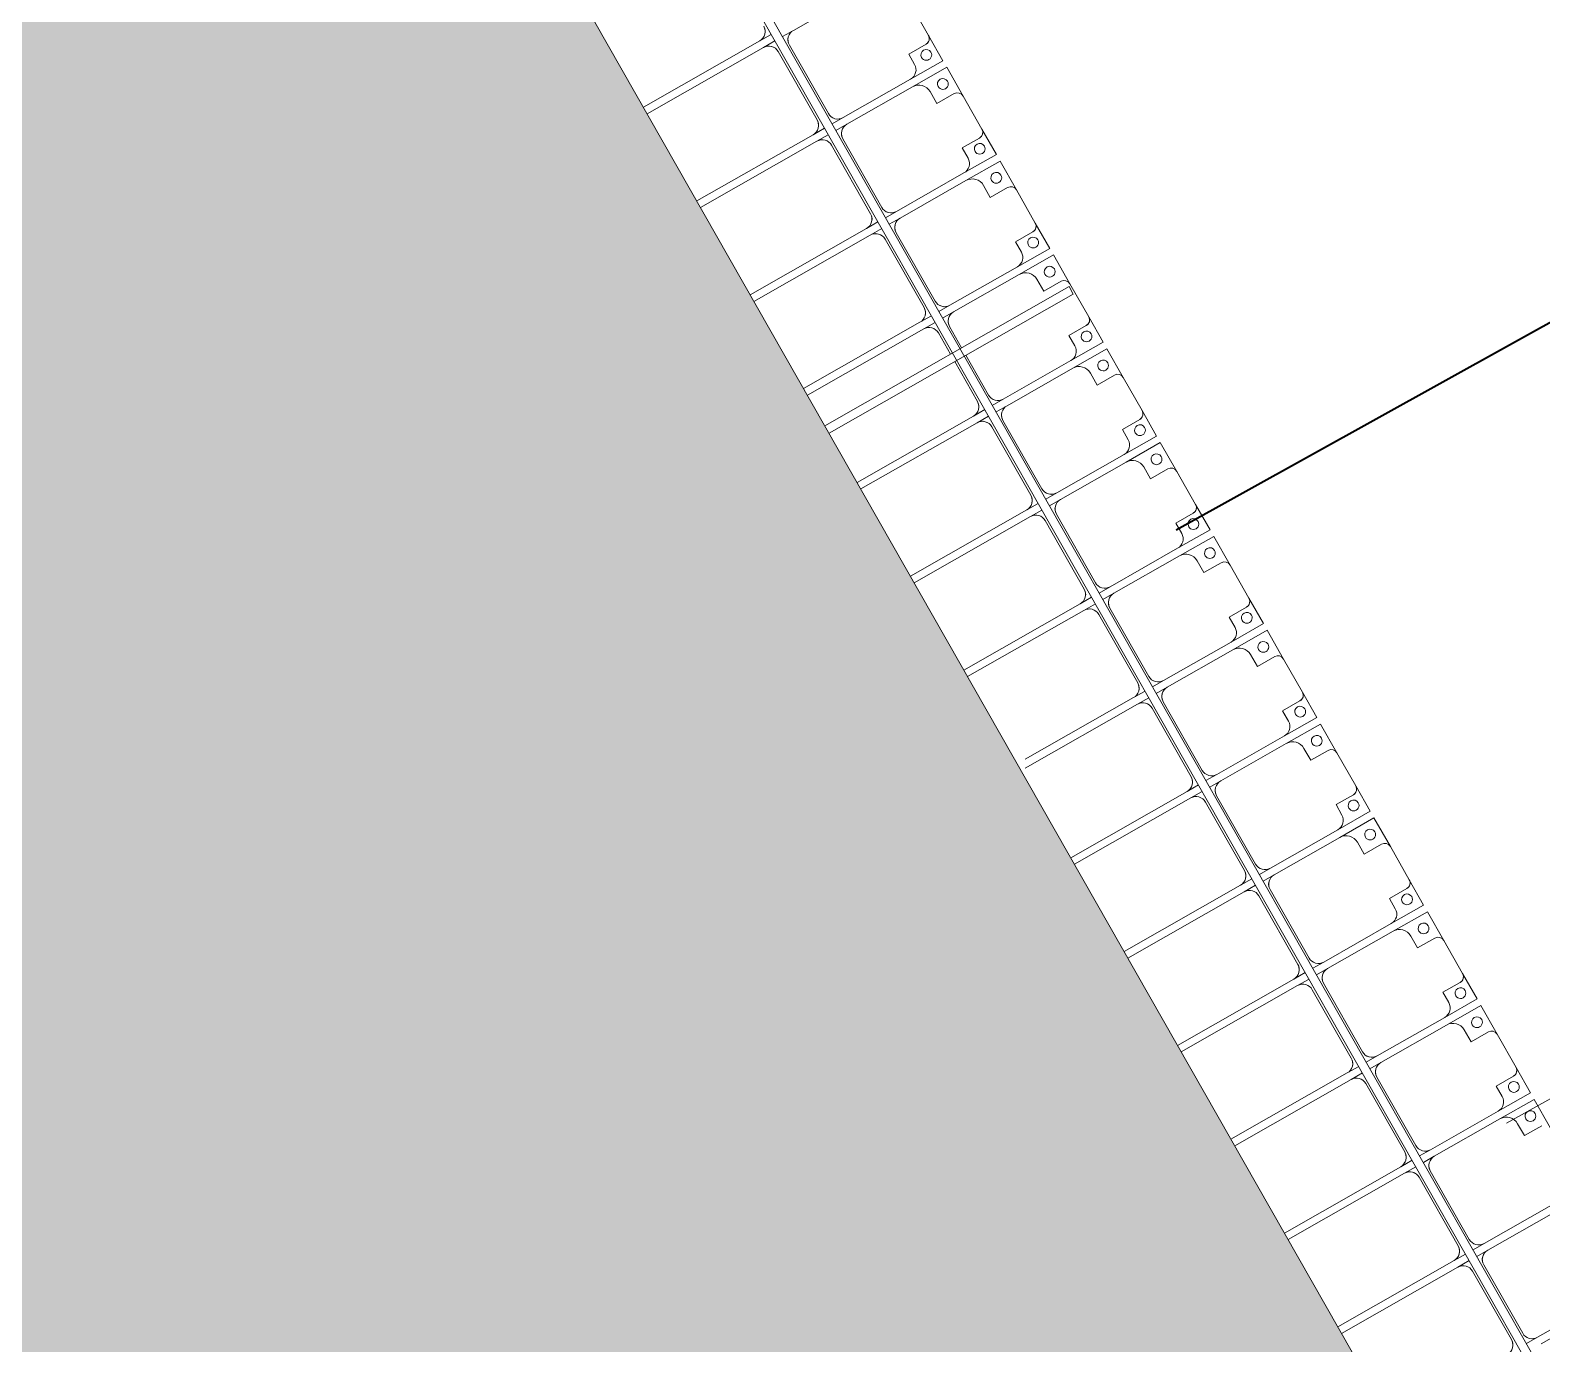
# Model space of a CAD drawing. Header units: millimetres. Extents: x -861324 to 439029, y -308065 to 694685.
# Drawn here: x -90040 to -83038, y -42290 to -36207 of the extents above; entities that cross this region are included whole.
import ezdxf

# ---------------------------------------------------------------- set-up
doc = ezdxf.new("R2010")
doc.units = ezdxf.units.MM
for name, color, linetype, lineweight in [('A-DETL-GENF', 92, 'Continuous', 9), ('A-DETL-THIN', 151, 'Continuous', 9), ('A-GENM', 13, 'Continuous', 9), ('C-TOPO-MAJR', 7, 'Continuous', 35), ('C-TOPO-MINR', 7, 'Continuous', 9), ('S-BEAM', 12, 'Continuous', 9)]:
    doc.layers.add(name, color=color, linetype=linetype, lineweight=lineweight)

# ---------------------------------------------------------------- blocks, each defined once
blk = doc.blocks.new('Dải phao đi lại kèm đỡ invester - DẢI PHAO ĐI LẠI-15551-BỐ TRÍ BÈ PIN HỒ BẢN MÒNG')
at = {"layer": 'A-GENM', "color": 7}
for p, q in [((129088.2, 1312.2), (128911.8, 1312.2)), ((129118.2, 1189.7), (129118.2, 1282.2)), ((129381.8, 1282.2), (129381.8, 1189.7)), ((129588.2, 1312.2), (129411.8, 1312.2)), ((129618.2, 1189.7), (129618.2, 1282.2)), ((129881.8, 1282.2), (129881.8, 1189.7)), ((130088.2, 1312.2), (129911.8, 1312.2)), ((130118.2, 1189.7), (130118.2, 1282.2)), ((130381.8, 1282.2), (130381.8, 1189.7)), ((130588.2, 1312.2), (130411.8, 1312.2)), ((130618.2, 1189.7), (130618.2, 1282.2)), ((130881.8, 1282.2), (130881.8, 1189.7)), ((131088.2, 1312.2), (130911.8, 1312.2)), ((131118.2, 1189.7), (131118.2, 1282.2)), ((131381.8, 1282.2), (131381.8, 1189.7)), ((131588.2, 1312.2), (131411.8, 1312.2)), ((131618.2, 1189.7), (131618.2, 1282.2)), ((131881.8, 1282.2), (131881.8, 1189.7)), ((132088.2, 1312.2), (131911.8, 1312.2)), ((132118.2, 1189.7), (132118.2, 1282.2)), ((132381.8, 1282.2), (132381.8, 1189.7)), ((132588.2, 1312.2), (132411.8, 1312.2)), ((132618.2, 1189.7), (132618.2, 1282.2)), ((132881.8, 1282.2), (132881.8, 1189.7)), ((133088.2, 1312.2), (132911.8, 1312.2)), ((133118.2, 1189.7), (133118.2, 1282.2)), ((133381.8, 1282.2), (133381.8, 1189.7)), ((133588.2, 1312.2), (133411.8, 1312.2)), ((133618.2, 1189.7), (133618.2, 1282.2)), ((133881.8, 1282.2), (133881.8, 1189.7)), ((134088.2, 1312.2), (133911.8, 1312.2)), ((134118.2, 1189.7), (134118.2, 1282.2)), ((134381.8, 1282.2), (134381.8, 1189.7)), ((134588.2, 1312.2), (134411.8, 1312.2)), ((134618.2, 1189.7), (134618.2, 1282.2)), ((134881.8, 1282.2), (134881.8, 1189.7)), ((128758.4, 1129.7), (128758.4, 779.7)), ((129173.4, 1189.7), (129118.2, 1189.7)), ((129223.4, 779.7), (129223.4, 1139.7)), ((129258.4, 1129.7), (129258.4, 779.7)), ((129381.8, 1189.7), (129318.4, 1189.7)), ((129673.4, 1189.7), (129618.2, 1189.7)), ((129723.4, 779.7), (129723.4, 1139.7)), ((129758.4, 1129.7), (129758.4, 779.7)), ((129881.8, 1189.7), (129818.4, 1189.7)), ((130173.4, 1189.7), (130118.2, 1189.7)), ((130223.4, 779.7), (130223.4, 1139.7)), ((130258.4, 1129.7), (130258.4, 779.7)), ((130381.8, 1189.7), (130318.4, 1189.7)), ((130673.4, 1189.7), (130618.2, 1189.7)), ((130723.4, 779.7), (130723.4, 1139.7)), ((130758.4, 1129.7), (130758.4, 779.7)), ((130881.8, 1189.7), (130818.4, 1189.7)), ((131173.4, 1189.7), (131118.2, 1189.7)), ((131223.4, 779.7), (131223.4, 1139.7)), ((131258.4, 1129.7), (131258.4, 779.7)), ((131381.8, 1189.7), (131318.4, 1189.7)), ((131673.4, 1189.7), (131618.2, 1189.7)), ((131723.4, 779.7), (131723.4, 1139.7)), ((131758.4, 1129.7), (131758.4, 779.7)), ((131881.8, 1189.7), (131818.4, 1189.7)), ((132173.4, 1189.7), (132118.2, 1189.7)), ((132223.4, 779.7), (132223.4, 1139.7)), ((132258.4, 1129.7), (132258.4, 779.7)), ((132381.8, 1189.7), (132318.4, 1189.7)), ((132673.4, 1189.7), (132618.2, 1189.7)), ((132723.4, 779.7), (132723.4, 1139.7)), ((132758.4, 1129.7), (132758.4, 779.7)), ((132881.8, 1189.7), (132818.4, 1189.7)), ((133173.4, 1189.7), (133118.2, 1189.7)), ((133223.4, 779.7), (133223.4, 1139.7)), ((133258.4, 1129.7), (133258.4, 779.7)), ((133381.8, 1189.7), (133318.4, 1189.7)), ((133673.4, 1189.7), (133618.2, 1189.7)), ((133723.4, 779.7), (133723.4, 1139.7)), ((133758.4, 1129.7), (133758.4, 779.7)), ((133881.8, 1189.7), (133818.4, 1189.7)), ((134173.4, 1189.7), (134118.2, 1189.7)), ((134223.4, 779.7), (134223.4, 1139.7)), ((134258.4, 1129.7), (134258.4, 779.7)), ((134381.8, 1189.7), (134318.4, 1189.7)), ((134673.4, 1189.7), (134618.2, 1189.7)), ((134723.4, 779.7), (134723.4, 1139.7)), ((134758.4, 1129.7), (134758.4, 779.7)), ((134881.8, 1189.7), (134818.4, 1189.7)), ((135223.4, 779.7), (135223.4, 1139.7)), ((135258.4, 1129.7), (135258.4, 779.7)), ((135723.4, 779.7), (135723.4, 1139.7)), ((135758.4, 1129.7), (135758.4, 779.7)), ((128758.4, 721.1), (128758.4, 779.7)), ((129223.4, 779.7), (129223.4, 721.1)), ((129258.4, 721.1), (129258.4, 779.7)), ((129723.4, 779.7), (129723.4, 721.1)), ((129758.4, 721.1), (129758.4, 779.7)), ((130223.4, 779.7), (130223.4, 721.1)), ((130258.4, 721.1), (130258.4, 779.7)), ((130723.4, 779.7), (130723.4, 721.1)), ((130758.4, 721.1), (130758.4, 779.7)), ((131223.4, 779.7), (131223.4, 721.1)), ((131258.4, 721.1), (131258.4, 779.7)), ((131723.4, 779.7), (131723.4, 721.1)), ((131758.4, 721.1), (131758.4, 779.7)), ((132223.4, 779.7), (132223.4, 721.1)), ((132258.4, 721.1), (132258.4, 779.7)), ((132723.4, 779.7), (132723.4, 721.1)), ((132758.4, 721.1), (132758.4, 779.7)), ((133223.4, 779.7), (133223.4, 721.1)), ((133258.4, 721.1), (133258.4, 779.7)), ((133723.4, 779.7), (133723.4, 721.1)), ((133758.4, 721.1), (133758.4, 779.7)), ((134223.4, 779.7), (134223.4, 721.1)), ((134258.4, 721.1), (134258.4, 779.7)), ((134723.4, 779.7), (134723.4, 721.1)), ((134758.4, 721.1), (134758.4, 779.7)), ((135223.4, 779.7), (135223.4, 721.1)), ((135258.4, 721.1), (135258.4, 779.7)), ((135723.4, 779.7), (135723.4, 721.1)), ((128808.4, 729.7), (129173.4, 729.7)), ((129308.4, 729.7), (129673.4, 729.7)), ((129808.4, 729.7), (130173.4, 729.7)), ((130308.4, 729.7), (130421.3, 729.7)), ((130461.3, 729.7), (130673.4, 729.7)), ((130808.4, 729.7), (131173.4, 729.7)), ((131308.4, 729.7), (131673.4, 729.7)), ((131808.4, 729.7), (132173.4, 729.7)), ((132308.4, 729.7), (132673.4, 729.7)), ((132808.4, 729.7), (133173.4, 729.7)), ((133308.4, 729.7), (133673.4, 729.7)), ((133808.4, 729.7), (134173.4, 729.7)), ((134308.4, 729.7), (134673.4, 729.7)), ((134808.4, 729.7), (135173.4, 729.7)), ((135308.4, 729.7), (135673.4, 729.7)), ((128723.4, 681.1), (128723.4, 620.3)), ((128758.4, 620.3), (128758.4, 681.1)), ((129173.4, 670.3), (128808.4, 670.3)), ((129223.4, 681.1), (129223.4, 620.3)), ((129258.4, 620.3), (129258.4, 681.1)), ((129673.4, 670.3), (129308.4, 670.3)), ((129723.4, 681.1), (129723.4, 620.3)), ((129758.4, 620.3), (129758.4, 681.1)), ((130173.4, 670.3), (129808.4, 670.3)), ((130223.4, 681.1), (130223.4, 620.3)), ((130258.4, 620.3), (130258.4, 681.1)), ((130421.3, 670.3), (130308.4, 670.3)), ((130673.4, 670.3), (130461.3, 670.3)), ((130723.4, 681.1), (130723.4, 620.3)), ((130758.4, 620.3), (130758.4, 681.1)), ((131173.4, 670.3), (130808.4, 670.3)), ((131223.4, 681.1), (131223.4, 620.3)), ((131258.4, 620.3), (131258.4, 681.1)), ((131673.4, 670.3), (131308.4, 670.3)), ((131723.4, 681.1), (131723.4, 620.3)), ((131758.4, 620.3), (131758.4, 681.1)), ((132173.4, 670.3), (131808.4, 670.3)), ((132223.4, 681.1), (132223.4, 620.3)), ((132258.4, 620.3), (132258.4, 681.1)), ((132673.4, 670.3), (132308.4, 670.3)), ((132723.4, 681.1), (132723.4, 620.3)), ((132758.4, 620.3), (132758.4, 681.1)), ((133173.4, 670.3), (132808.4, 670.3)), ((133223.4, 681.1), (133223.4, 620.3)), ((133258.4, 620.3), (133258.4, 681.1)), ((133673.4, 670.3), (133308.4, 670.3)), ((133723.4, 681.1), (133723.4, 620.3)), ((133758.4, 620.3), (133758.4, 681.1)), ((134173.4, 670.3), (133808.4, 670.3)), ((134223.4, 681.1), (134223.4, 620.3)), ((134258.4, 620.3), (134258.4, 681.1)), ((134673.4, 670.3), (134308.4, 670.3)), ((134723.4, 681.1), (134723.4, 620.3)), ((134758.4, 620.3), (134758.4, 681.1)), ((135173.4, 670.3), (134808.4, 670.3)), ((135223.4, 681.1), (135223.4, 620.3)), ((135258.4, 620.3), (135258.4, 681.1)), ((135673.4, 670.3), (135308.4, 670.3)), ((128723.4, 0), (128723.4, 620.3)), ((128758.4, 620.3), (128758.4, 0)), ((129223.4, 0), (129223.4, 620.3)), ((129258.4, 620.3), (129258.4, 0)), ((129723.4, 0), (129723.4, 620.3)), ((129758.4, 620.3), (129758.4, 0)), ((130223.4, 0), (130223.4, 620.3)), ((130258.4, 620.3), (130258.4, 0)), ((130723.4, 0), (130723.4, 620.3)), ((130758.4, 620.3), (130758.4, 0)), ((131223.4, 0), (131223.4, 620.3)), ((131258.4, 620.3), (131258.4, 0)), ((131723.4, 0), (131723.4, 620.3)), ((131758.4, 620.3), (131758.4, 0)), ((132223.4, 42.9), (132223.4, 620.3)), ((132258.4, 620.3), (132258.4, 23)), ((132723.4, 0), (132723.4, 620.3)), ((132758.4, 620.3), (132758.4, 0)), ((133223.4, 0), (133223.4, 620.3)), ((133258.4, 620.3), (133258.4, 0)), ((133723.4, 0), (133723.4, 620.3)), ((133758.4, 620.3), (133758.4, 0)), ((134223.4, 0), (134223.4, 620.3)), ((134258.4, 620.3), (134258.4, 0)), ((134723.4, 0), (134723.4, 620.3)), ((134758.4, 620.3), (134758.4, 0)), ((135223.4, 0), (135223.4, 620.3)), ((135258.4, 620.3), (135258.4, 0))]:
    blk.add_line(p, q, dxfattribs=at)
at = {"layer": 'A-GENM', "color": 9}
for p, q in [((129088.2, 1312.2), (129223.4, 1312.2)), ((129223.4, 1312.2), (129088.2, 1312.2)), ((129118.2, 1282.2), (129118.2, 1189.7)), ((129118.2, 1282.2), (129118.2, 1189.7)), ((129118.2, 1189.7), (129118.2, 1282.2)), ((129223.4, 1312.2), (129223.4, 1139.7)), ((129223.4, 1139.7), (129223.4, 1312.2)), ((129258.4, 1312.2), (129411.8, 1312.2)), ((129258.4, 1129.7), (129258.4, 1312.2)), ((129258.4, 1312.2), (129258.4, 1129.7)), ((129411.8, 1312.2), (129258.4, 1312.2)), ((129381.8, 1189.7), (129381.8, 1282.2)), ((129381.8, 1189.7), (129381.8, 1282.2)), ((129381.8, 1282.2), (129381.8, 1189.7)), ((129588.2, 1312.2), (129723.4, 1312.2)), ((129723.4, 1312.2), (129588.2, 1312.2)), ((129618.2, 1282.2), (129618.2, 1189.7)), ((129618.2, 1282.2), (129618.2, 1189.7)), ((129618.2, 1189.7), (129618.2, 1282.2)), ((129723.4, 1312.2), (129723.4, 1139.7)), ((129723.4, 1139.7), (129723.4, 1312.2)), ((129758.4, 1312.2), (129911.8, 1312.2)), ((129758.4, 1129.7), (129758.4, 1312.2)), ((129758.4, 1312.2), (129758.4, 1129.7)), ((129911.8, 1312.2), (129758.4, 1312.2)), ((129881.8, 1189.7), (129881.8, 1282.2)), ((129881.8, 1189.7), (129881.8, 1282.2)), ((129881.8, 1282.2), (129881.8, 1189.7)), ((130088.2, 1312.2), (130223.4, 1312.2)), ((130223.4, 1312.2), (130088.2, 1312.2)), ((130118.2, 1282.2), (130118.2, 1189.7)), ((130118.2, 1282.2), (130118.2, 1189.7)), ((130118.2, 1189.7), (130118.2, 1282.2)), ((130223.4, 1312.2), (130223.4, 1139.7)), ((130223.4, 1139.7), (130223.4, 1312.2)), ((130258.4, 1312.2), (130411.8, 1312.2)), ((130258.4, 1129.7), (130258.4, 1312.2)), ((130258.4, 1312.2), (130258.4, 1129.7)), ((130411.8, 1312.2), (130258.4, 1312.2)), ((130381.8, 1189.7), (130381.8, 1282.2)), ((130381.8, 1189.7), (130381.8, 1282.2)), ((130381.8, 1282.2), (130381.8, 1189.7)), ((130588.2, 1312.2), (130723.4, 1312.2)), ((130723.4, 1312.2), (130588.2, 1312.2)), ((130618.2, 1282.2), (130618.2, 1189.7)), ((130618.2, 1282.2), (130618.2, 1189.7)), ((130618.2, 1189.7), (130618.2, 1282.2)), ((130723.4, 1312.2), (130723.4, 1139.7)), ((130723.4, 1139.7), (130723.4, 1312.2)), ((130758.4, 1312.2), (130911.8, 1312.2)), ((130758.4, 1129.7), (130758.4, 1312.2)), ((130758.4, 1312.2), (130758.4, 1129.7)), ((130911.8, 1312.2), (130758.4, 1312.2)), ((130881.8, 1189.7), (130881.8, 1282.2)), ((130881.8, 1189.7), (130881.8, 1282.2)), ((130881.8, 1282.2), (130881.8, 1189.7)), ((131088.2, 1312.2), (131223.4, 1312.2)), ((131223.4, 1312.2), (131088.2, 1312.2)), ((131118.2, 1282.2), (131118.2, 1189.7)), ((131118.2, 1282.2), (131118.2, 1189.7)), ((131118.2, 1189.7), (131118.2, 1282.2)), ((131223.4, 1312.2), (131223.4, 1139.7)), ((131223.4, 1139.7), (131223.4, 1312.2)), ((131258.4, 1312.2), (131411.8, 1312.2)), ((131258.4, 1129.7), (131258.4, 1312.2)), ((131258.4, 1312.2), (131258.4, 1129.7)), ((131411.8, 1312.2), (131258.4, 1312.2)), ((131381.8, 1189.7), (131381.8, 1282.2)), ((131381.8, 1189.7), (131381.8, 1282.2)), ((131381.8, 1282.2), (131381.8, 1189.7)), ((131588.2, 1312.2), (131723.4, 1312.2)), ((131723.4, 1312.2), (131588.2, 1312.2)), ((131618.2, 1282.2), (131618.2, 1189.7)), ((131618.2, 1282.2), (131618.2, 1189.7)), ((131618.2, 1189.7), (131618.2, 1282.2)), ((131723.4, 1312.2), (131723.4, 1139.7)), ((131723.4, 1139.7), (131723.4, 1312.2)), ((131758.4, 1312.2), (131911.8, 1312.2)), ((131758.4, 1129.7), (131758.4, 1312.2)), ((131758.4, 1312.2), (131758.4, 1129.7)), ((131911.8, 1312.2), (131758.4, 1312.2)), ((131881.8, 1189.7), (131881.8, 1282.2)), ((131881.8, 1189.7), (131881.8, 1282.2)), ((131881.8, 1282.2), (131881.8, 1189.7)), ((132088.2, 1312.2), (132223.4, 1312.2)), ((132223.4, 1312.2), (132088.2, 1312.2)), ((132118.2, 1282.2), (132118.2, 1189.7)), ((132118.2, 1282.2), (132118.2, 1189.7)), ((132118.2, 1189.7), (132118.2, 1282.2)), ((132223.4, 1312.2), (132223.4, 1139.7)), ((132223.4, 1139.7), (132223.4, 1312.2)), ((132258.4, 1312.2), (132411.8, 1312.2)), ((132258.4, 1129.7), (132258.4, 1312.2)), ((132258.4, 1312.2), (132258.4, 1129.7)), ((132411.8, 1312.2), (132258.4, 1312.2)), ((132381.8, 1189.7), (132381.8, 1282.2)), ((132381.8, 1189.7), (132381.8, 1282.2)), ((132381.8, 1282.2), (132381.8, 1189.7)), ((132588.2, 1312.2), (132723.4, 1312.2)), ((132723.4, 1312.2), (132588.2, 1312.2)), ((132618.2, 1282.2), (132618.2, 1189.7)), ((132618.2, 1282.2), (132618.2, 1189.7)), ((132618.2, 1189.7), (132618.2, 1282.2)), ((132723.4, 1312.2), (132723.4, 1139.7)), ((132723.4, 1139.7), (132723.4, 1312.2)), ((132758.4, 1312.2), (132911.8, 1312.2)), ((132758.4, 1129.7), (132758.4, 1312.2)), ((132758.4, 1312.2), (132758.4, 1129.7)), ((132911.8, 1312.2), (132758.4, 1312.2)), ((132881.8, 1189.7), (132881.8, 1282.2)), ((132881.8, 1189.7), (132881.8, 1282.2)), ((132881.8, 1282.2), (132881.8, 1189.7)), ((133088.2, 1312.2), (133223.4, 1312.2)), ((133223.4, 1312.2), (133088.2, 1312.2)), ((133118.2, 1282.2), (133118.2, 1189.7)), ((133118.2, 1282.2), (133118.2, 1189.7)), ((133118.2, 1189.7), (133118.2, 1282.2)), ((133223.4, 1312.2), (133223.4, 1139.7)), ((133223.4, 1139.7), (133223.4, 1312.2)), ((133258.4, 1312.2), (133411.8, 1312.2)), ((133258.4, 1129.7), (133258.4, 1312.2)), ((133258.4, 1312.2), (133258.4, 1129.7)), ((133411.8, 1312.2), (133258.4, 1312.2)), ((133381.8, 1189.7), (133381.8, 1282.2)), ((133381.8, 1189.7), (133381.8, 1282.2)), ((133381.8, 1282.2), (133381.8, 1189.7)), ((133588.2, 1312.2), (133723.4, 1312.2)), ((133723.4, 1312.2), (133588.2, 1312.2)), ((133618.2, 1282.2), (133618.2, 1189.7)), ((133618.2, 1282.2), (133618.2, 1189.7)), ((133618.2, 1189.7), (133618.2, 1282.2)), ((133723.4, 1312.2), (133723.4, 1139.7)), ((133723.4, 1139.7), (133723.4, 1312.2)), ((133758.4, 1312.2), (133911.8, 1312.2)), ((133758.4, 1129.7), (133758.4, 1312.2)), ((133758.4, 1312.2), (133758.4, 1129.7)), ((133911.8, 1312.2), (133758.4, 1312.2)), ((133881.8, 1189.7), (133881.8, 1282.2)), ((133881.8, 1189.7), (133881.8, 1282.2)), ((133881.8, 1282.2), (133881.8, 1189.7)), ((134088.2, 1312.2), (134223.4, 1312.2)), ((134223.4, 1312.2), (134088.2, 1312.2)), ((134118.2, 1282.2), (134118.2, 1189.7)), ((134118.2, 1282.2), (134118.2, 1189.7)), ((134118.2, 1189.7), (134118.2, 1282.2)), ((134223.4, 1312.2), (134223.4, 1139.7)), ((134223.4, 1139.7), (134223.4, 1312.2)), ((134258.4, 1312.2), (134411.8, 1312.2)), ((134258.4, 1129.7), (134258.4, 1312.2)), ((134258.4, 1312.2), (134258.4, 1129.7)), ((134411.8, 1312.2), (134258.4, 1312.2)), ((134381.8, 1189.7), (134381.8, 1282.2)), ((134381.8, 1189.7), (134381.8, 1282.2)), ((134381.8, 1282.2), (134381.8, 1189.7)), ((134588.2, 1312.2), (134723.4, 1312.2)), ((134723.4, 1312.2), (134588.2, 1312.2)), ((134618.2, 1282.2), (134618.2, 1189.7)), ((134618.2, 1282.2), (134618.2, 1189.7)), ((134618.2, 1189.7), (134618.2, 1282.2)), ((134723.4, 1312.2), (134723.4, 1139.7)), ((134723.4, 1139.7), (134723.4, 1312.2)), ((134758.4, 1312.2), (134911.8, 1312.2)), ((134758.4, 1129.7), (134758.4, 1312.2)), ((134758.4, 1312.2), (134758.4, 1129.7)), ((134911.8, 1312.2), (134758.4, 1312.2)), ((134881.8, 1189.7), (134881.8, 1282.2)), ((134881.8, 1189.7), (134881.8, 1282.2)), ((134881.8, 1282.2), (134881.8, 1189.7)), ((129118.2, 1189.7), (129173.4, 1189.7)), ((129118.2, 1189.7), (129173.4, 1189.7)), ((129173.4, 1189.7), (129118.2, 1189.7)), ((129318.4, 1189.7), (129381.8, 1189.7)), ((129318.4, 1189.7), (129381.8, 1189.7)), ((129381.8, 1189.7), (129318.4, 1189.7)), ((129618.2, 1189.7), (129673.4, 1189.7)), ((129618.2, 1189.7), (129673.4, 1189.7)), ((129673.4, 1189.7), (129618.2, 1189.7)), ((129818.4, 1189.7), (129881.8, 1189.7)), ((129818.4, 1189.7), (129881.8, 1189.7)), ((129881.8, 1189.7), (129818.4, 1189.7)), ((130118.2, 1189.7), (130173.4, 1189.7)), ((130118.2, 1189.7), (130173.4, 1189.7)), ((130173.4, 1189.7), (130118.2, 1189.7)), ((130318.4, 1189.7), (130381.8, 1189.7)), ((130318.4, 1189.7), (130381.8, 1189.7)), ((130381.8, 1189.7), (130318.4, 1189.7)), ((130618.2, 1189.7), (130673.4, 1189.7)), ((130618.2, 1189.7), (130673.4, 1189.7)), ((130673.4, 1189.7), (130618.2, 1189.7)), ((130818.4, 1189.7), (130881.8, 1189.7)), ((130818.4, 1189.7), (130881.8, 1189.7)), ((130881.8, 1189.7), (130818.4, 1189.7)), ((131118.2, 1189.7), (131173.4, 1189.7)), ((131118.2, 1189.7), (131173.4, 1189.7)), ((131173.4, 1189.7), (131118.2, 1189.7)), ((131318.4, 1189.7), (131381.8, 1189.7)), ((131318.4, 1189.7), (131381.8, 1189.7)), ((131381.8, 1189.7), (131318.4, 1189.7)), ((131618.2, 1189.7), (131673.4, 1189.7)), ((131618.2, 1189.7), (131673.4, 1189.7)), ((131673.4, 1189.7), (131618.2, 1189.7)), ((131818.4, 1189.7), (131881.8, 1189.7)), ((131818.4, 1189.7), (131881.8, 1189.7)), ((131881.8, 1189.7), (131818.4, 1189.7)), ((132118.2, 1189.7), (132173.4, 1189.7)), ((132118.2, 1189.7), (132173.4, 1189.7)), ((132173.4, 1189.7), (132118.2, 1189.7)), ((132318.4, 1189.7), (132381.8, 1189.7)), ((132318.4, 1189.7), (132381.8, 1189.7)), ((132381.8, 1189.7), (132318.4, 1189.7)), ((132634.3, 1189.7), (132673.4, 1189.7)), ((132634.3, 1189.7), (132673.4, 1189.7)), ((132673.4, 1189.7), (132634.3, 1189.7)), ((132818.4, 1189.7), (132881.8, 1189.7)), ((132818.4, 1189.7), (132881.8, 1189.7)), ((132881.8, 1189.7), (132818.4, 1189.7)), ((133118.2, 1189.7), (133173.4, 1189.7)), ((133118.2, 1189.7), (133173.4, 1189.7)), ((133173.4, 1189.7), (133118.2, 1189.7)), ((133318.4, 1189.7), (133381.8, 1189.7)), ((133318.4, 1189.7), (133381.8, 1189.7)), ((133381.8, 1189.7), (133318.4, 1189.7)), ((133618.2, 1189.7), (133673.4, 1189.7)), ((133618.2, 1189.7), (133673.4, 1189.7)), ((133673.4, 1189.7), (133618.2, 1189.7)), ((133818.4, 1189.7), (133881.8, 1189.7)), ((133818.4, 1189.7), (133881.8, 1189.7)), ((133881.8, 1189.7), (133818.4, 1189.7)), ((134118.2, 1189.7), (134173.4, 1189.7)), ((134118.2, 1189.7), (134173.4, 1189.7)), ((134173.4, 1189.7), (134118.2, 1189.7)), ((134318.4, 1189.7), (134381.8, 1189.7)), ((134318.4, 1189.7), (134381.8, 1189.7)), ((134381.8, 1189.7), (134318.4, 1189.7)), ((134618.2, 1189.7), (134673.4, 1189.7)), ((134618.2, 1189.7), (134673.4, 1189.7)), ((134673.4, 1189.7), (134618.2, 1189.7)), ((134818.4, 1189.7), (134881.8, 1189.7)), ((134818.4, 1189.7), (134881.8, 1189.7)), ((134881.8, 1189.7), (134818.4, 1189.7)), ((128758.4, 721.1), (128758.4, 779.7)), ((129223.4, 779.7), (129223.4, 721.1)), ((129258.4, 721.1), (129258.4, 779.7)), ((129723.4, 779.7), (129723.4, 721.1)), ((129758.4, 721.1), (129758.4, 779.7)), ((130223.4, 779.7), (130223.4, 721.1)), ((130258.4, 721.1), (130258.4, 779.7)), ((130723.4, 779.7), (130723.4, 721.1)), ((130758.4, 721.1), (130758.4, 779.7)), ((131223.4, 779.7), (131223.4, 721.1)), ((131258.4, 721.1), (131258.4, 779.7)), ((131723.4, 779.7), (131723.4, 721.1)), ((131758.4, 721.1), (131758.4, 779.7)), ((132223.4, 779.7), (132223.4, 721.1)), ((132258.4, 721.1), (132258.4, 779.7)), ((132723.4, 779.7), (132723.4, 721.1)), ((132758.4, 721.1), (132758.4, 779.7)), ((133223.4, 779.7), (133223.4, 721.1)), ((133258.4, 721.1), (133258.4, 779.7)), ((133723.4, 779.7), (133723.4, 721.1)), ((133758.4, 721.1), (133758.4, 779.7)), ((134223.4, 779.7), (134223.4, 721.1)), ((134258.4, 721.1), (134258.4, 779.7)), ((134723.4, 779.7), (134723.4, 721.1)), ((134758.4, 721.1), (134758.4, 779.7)), ((135223.4, 779.7), (135223.4, 721.1)), ((135258.4, 721.1), (135258.4, 779.7)), ((135723.4, 779.7), (135723.4, 721.1)), ((128723.4, 681.1), (128723.4, 620.3)), ((128758.4, 620.3), (128758.4, 681.1)), ((129223.4, 681.1), (129223.4, 620.3)), ((129258.4, 620.3), (129258.4, 681.1)), ((129723.4, 681.1), (129723.4, 620.3)), ((129758.4, 620.3), (129758.4, 681.1)), ((130223.4, 681.1), (130223.4, 620.3)), ((130258.4, 620.3), (130258.4, 681.1)), ((130723.4, 681.1), (130723.4, 620.3)), ((130758.4, 620.3), (130758.4, 681.1)), ((131223.4, 681.1), (131223.4, 620.3)), ((131258.4, 620.3), (131258.4, 681.1)), ((131723.4, 681.1), (131723.4, 620.3)), ((131758.4, 620.3), (131758.4, 681.1)), ((132223.4, 681.1), (132223.4, 620.3)), ((132258.4, 620.3), (132258.4, 681.1)), ((132723.4, 681.1), (132723.4, 620.3)), ((132758.4, 620.3), (132758.4, 681.1)), ((133223.4, 681.1), (133223.4, 620.3)), ((133258.4, 620.3), (133258.4, 681.1)), ((133723.4, 681.1), (133723.4, 620.3)), ((133758.4, 620.3), (133758.4, 681.1)), ((134223.4, 681.1), (134223.4, 620.3)), ((134258.4, 620.3), (134258.4, 681.1)), ((134723.4, 681.1), (134723.4, 620.3)), ((134758.4, 620.3), (134758.4, 681.1)), ((135223.4, 681.1), (135223.4, 620.3)), ((135258.4, 620.3), (135258.4, 681.1))]:
    blk.add_line(p, q, dxfattribs=at)
at = {"layer": 'A-GENM', "color": 7}
for centre, radius, start, end in [((129088.2, 1282.2), 30, 360, 90), ((129411.8, 1282.2), 30, 90, 180), ((129588.2, 1282.2), 30, 360, 90), ((129911.8, 1282.2), 30, 90, 180), ((130088.2, 1282.2), 30, 360, 90), ((130411.8, 1282.2), 30, 90, 180), ((130588.2, 1282.2), 30, 360, 90), ((130911.8, 1282.2), 30, 90, 180), ((131088.2, 1282.2), 30, 360, 90), ((131411.8, 1282.2), 30, 90, 180), ((131588.2, 1282.2), 30, 360, 90), ((131911.8, 1282.2), 30, 90, 180), ((132088.2, 1282.2), 30, 360, 90), ((132411.8, 1282.2), 30, 90, 180), ((132588.2, 1282.2), 30, 360, 90), ((132911.8, 1282.2), 30, 90, 180), ((133088.2, 1282.2), 30, 360, 90), ((133411.8, 1282.2), 30, 90, 180), ((133588.2, 1282.2), 30, 360, 90), ((133911.8, 1282.2), 30, 90, 180), ((134088.2, 1282.2), 30, 360, 90), ((134411.8, 1282.2), 30, 90, 180), ((134588.2, 1282.2), 30, 360, 90), ((129173.4, 1139.7), 50, 0, 90), ((129318.4, 1129.7), 60, 90, 180), ((129673.4, 1139.7), 50, 0, 90), ((129818.4, 1129.7), 60, 90, 180), ((130173.4, 1139.7), 50, 0, 90), ((130318.4, 1129.7), 60, 90, 180), ((130673.4, 1139.7), 50, 0, 90), ((130818.4, 1129.7), 60, 90, 180), ((131173.4, 1139.7), 50, 0, 90), ((131318.4, 1129.7), 60, 90, 180), ((131673.4, 1139.7), 50, 0, 90), ((131818.4, 1129.7), 60, 90, 180), ((132173.4, 1139.7), 50, 0, 90), ((132318.4, 1129.7), 60, 90, 180), ((132673.4, 1139.7), 50, 0, 90), ((132818.4, 1129.7), 60, 90, 180), ((133173.4, 1139.7), 50, 0, 90), ((133318.4, 1129.7), 60, 90, 180), ((133673.4, 1139.7), 50, 0, 90), ((133818.4, 1129.7), 60, 90, 180), ((134173.4, 1139.7), 50, 0, 90), ((134318.4, 1129.7), 60, 90, 180), ((134673.4, 1139.7), 50, 0, 90), ((134818.4, 1129.7), 60, 90, 180), ((128808.4, 779.7), 50, 180, 270), ((129173.4, 779.7), 50, 270, 0), ((129173.4, 779.7), 50, 300, 0), ((129308.4, 779.7), 50, 180, 270), ((129673.4, 779.7), 50, 270, 0), ((129673.4, 779.7), 50, 300, 0), ((129808.4, 779.7), 50, 180, 270), ((130173.4, 779.7), 50, 270, 0), ((130173.4, 779.7), 50, 300, 0), ((130308.4, 779.7), 50, 180, 270), ((130673.4, 779.7), 50, 270, 0), ((130673.4, 779.7), 50, 300, 0), ((130808.4, 779.7), 50, 180, 270), ((131173.4, 779.7), 50, 270, 0), ((131173.4, 779.7), 50, 300, 0), ((131308.4, 779.7), 50, 180, 270), ((131673.4, 779.7), 50, 270, 0), ((131673.4, 779.7), 50, 300, 0), ((131808.4, 779.7), 50, 180, 270), ((132173.4, 779.7), 50, 270, 0), ((132173.4, 779.7), 50, 300, 0), ((132308.4, 779.7), 50, 180, 270), ((132673.4, 779.7), 50, 270, 0), ((132673.4, 779.7), 50, 300, 0), ((132808.4, 779.7), 50, 180, 270), ((133173.4, 779.7), 50, 270, 0), ((133173.4, 779.7), 50, 300, 0), ((133308.4, 779.7), 50, 180, 270), ((133673.4, 779.7), 50, 270, 0), ((133673.4, 779.7), 50, 300, 0), ((133808.4, 779.7), 50, 180, 270), ((134173.4, 779.7), 50, 270, 0), ((134173.4, 779.7), 50, 300, 0), ((134308.4, 779.7), 50, 180, 270), ((134673.4, 779.7), 50, 270, 0), ((134673.4, 779.7), 50, 300, 0), ((134808.4, 779.7), 50, 180, 270), ((135173.4, 779.7), 50, 270, 0), ((135173.4, 779.7), 50, 300, 0), ((135308.4, 779.7), 50, 180, 270), ((135673.4, 779.7), 50, 270, 0), ((135673.4, 779.7), 50, 300, 0), ((128808.4, 779.7), 50, 210, 270), ((129308.4, 779.7), 50, 210, 270), ((129808.4, 779.7), 50, 210, 270), ((130308.4, 779.7), 50, 210, 270), ((130808.4, 779.7), 50, 210, 270), ((131308.4, 779.7), 50, 210, 270), ((131808.4, 779.7), 50, 210, 270), ((132308.4, 779.7), 50, 210, 270), ((132808.4, 779.7), 50, 210, 270), ((133308.4, 779.7), 50, 210, 270), ((133808.4, 779.7), 50, 210, 270), ((134308.4, 779.7), 50, 210, 270), ((134808.4, 779.7), 50, 210, 270), ((135308.4, 779.7), 50, 210, 270), ((128673.4, 620.3), 50, 360, 90), ((128673.4, 620.3), 50, 30, 90), ((128808.4, 620.3), 50, 90, 180), ((128808.4, 620.3), 50, 120, 180), ((129173.4, 620.3), 50, 360, 90), ((129173.4, 620.3), 50, 30, 90), ((129308.4, 620.3), 50, 90, 180), ((129308.4, 620.3), 50, 120, 180), ((129673.4, 620.3), 50, 360, 90), ((129673.4, 620.3), 50, 30, 90), ((129808.4, 620.3), 50, 90, 180), ((129808.4, 620.3), 50, 120, 180), ((130173.4, 620.3), 50, 360, 90), ((130173.4, 620.3), 50, 30, 90), ((130308.4, 620.3), 50, 90, 180), ((130308.4, 620.3), 50, 120, 180), ((130673.4, 620.3), 50, 360, 90), ((130673.4, 620.3), 50, 30, 90), ((130808.4, 620.3), 50, 90, 180), ((130808.4, 620.3), 50, 120, 180), ((131173.4, 620.3), 50, 360, 90), ((131173.4, 620.3), 50, 30, 90), ((131308.4, 620.3), 50, 90, 180), ((131308.4, 620.3), 50, 120, 180), ((131673.4, 620.3), 50, 360, 90), ((131673.4, 620.3), 50, 30, 90), ((131808.4, 620.3), 50, 90, 180), ((131808.4, 620.3), 50, 120, 180), ((132173.4, 620.3), 50, 360, 90), ((132173.4, 620.3), 50, 30, 90), ((132308.4, 620.3), 50, 90, 180), ((132308.4, 620.3), 50, 120, 180), ((132673.4, 620.3), 50, 360, 90), ((132673.4, 620.3), 50, 30, 90), ((132808.4, 620.3), 50, 90, 180), ((132808.4, 620.3), 50, 120, 180), ((133173.4, 620.3), 50, 360, 90), ((133173.4, 620.3), 50, 30, 90), ((133308.4, 620.3), 50, 90, 180), ((133308.4, 620.3), 50, 120, 180), ((133673.4, 620.3), 50, 360, 90), ((133673.4, 620.3), 50, 30, 90), ((133808.4, 620.3), 50, 90, 180), ((133808.4, 620.3), 50, 120, 180), ((134173.4, 620.3), 50, 360, 90), ((134173.4, 620.3), 50, 30, 90), ((134308.4, 620.3), 50, 90, 180), ((134308.4, 620.3), 50, 120, 180), ((134673.4, 620.3), 50, 360, 90), ((134673.4, 620.3), 50, 30, 90), ((134808.4, 620.3), 50, 90, 180), ((134808.4, 620.3), 50, 120, 180), ((135173.4, 620.3), 50, 360, 90), ((135173.4, 620.3), 50, 30, 90), ((135308.4, 620.3), 50, 90, 180), ((135308.4, 620.3), 50, 120, 180), ((135673.4, 620.3), 50, 360, 90), ((135673.4, 620.3), 50, 30, 90)]:
    blk.add_arc(centre, radius, start, end, dxfattribs=at)
at = {"layer": 'A-GENM', "color": 9}
for centre, radius, start, end in [((129088.2, 1282.2), 30, 0, 90), ((129088.2, 1282.2), 30, 360, 90), ((129088.2, 1282.2), 30, 360, 90), ((129161.8, 1258.6), 25, 90, 270), ((129161.8, 1258.6), 25, 90, 270), ((129161.8, 1258.6), 25, 270, 90), ((129161.8, 1258.6), 25, 270, 90), ((129316.8, 1258.6), 25, 90, 270), ((129316.8, 1258.6), 25, 90, 270), ((129316.8, 1258.6), 25, 270, 90), ((129316.8, 1258.6), 25, 270, 90), ((129411.8, 1282.2), 30, 90, 180), ((129411.8, 1282.2), 30, 90, 180), ((129411.8, 1282.2), 30, 90, 180), ((129588.2, 1282.2), 30, 0, 90), ((129588.2, 1282.2), 30, 360, 90), ((129588.2, 1282.2), 30, 360, 90), ((129661.8, 1258.6), 25, 90, 270), ((129661.8, 1258.6), 25, 90, 270), ((129661.8, 1258.6), 25, 270, 90), ((129661.8, 1258.6), 25, 270, 90), ((129816.8, 1258.6), 25, 90, 270), ((129816.8, 1258.6), 25, 90, 270), ((129816.8, 1258.6), 25, 270, 90), ((129816.8, 1258.6), 25, 270, 90), ((129911.8, 1282.2), 30, 90, 180), ((129911.8, 1282.2), 30, 90, 180), ((129911.8, 1282.2), 30, 90, 180), ((130088.2, 1282.2), 30, 0, 90), ((130088.2, 1282.2), 30, 360, 90), ((130088.2, 1282.2), 30, 360, 90), ((130161.8, 1258.6), 25, 90, 270), ((130161.8, 1258.6), 25, 90, 270), ((130161.8, 1258.6), 25, 270, 90), ((130161.8, 1258.6), 25, 270, 90), ((130316.8, 1258.6), 25, 90, 270), ((130316.8, 1258.6), 25, 90, 270), ((130316.8, 1258.6), 25, 270, 90), ((130316.8, 1258.6), 25, 270, 90), ((130411.8, 1282.2), 30, 90, 180), ((130411.8, 1282.2), 30, 90, 180), ((130411.8, 1282.2), 30, 90, 180), ((130588.2, 1282.2), 30, 0, 90), ((130588.2, 1282.2), 30, 360, 90), ((130588.2, 1282.2), 30, 360, 90), ((130661.8, 1258.6), 25, 90, 270), ((130661.8, 1258.6), 25, 90, 270), ((130661.8, 1258.6), 25, 270, 90), ((130661.8, 1258.6), 25, 270, 90), ((130816.8, 1258.6), 25, 90, 270), ((130816.8, 1258.6), 25, 90, 270), ((130816.8, 1258.6), 25, 270, 90), ((130816.8, 1258.6), 25, 270, 90), ((130911.8, 1282.2), 30, 90, 180), ((130911.8, 1282.2), 30, 90, 180), ((130911.8, 1282.2), 30, 90, 180), ((131088.2, 1282.2), 30, 0, 90), ((131088.2, 1282.2), 30, 360, 90), ((131088.2, 1282.2), 30, 360, 90), ((131161.8, 1258.6), 25, 90, 270), ((131161.8, 1258.6), 25, 90, 270), ((131161.8, 1258.6), 25, 270, 90), ((131161.8, 1258.6), 25, 270, 90), ((131316.8, 1258.6), 25, 90, 270), ((131316.8, 1258.6), 25, 90, 270), ((131316.8, 1258.6), 25, 270, 90), ((131316.8, 1258.6), 25, 270, 90), ((131411.8, 1282.2), 30, 90, 180), ((131411.8, 1282.2), 30, 90, 180), ((131411.8, 1282.2), 30, 90, 180), ((131588.2, 1282.2), 30, 0, 90), ((131588.2, 1282.2), 30, 360, 90), ((131588.2, 1282.2), 30, 360, 90), ((131661.8, 1258.6), 25, 90, 270), ((131661.8, 1258.6), 25, 90, 270), ((131661.8, 1258.6), 25, 270, 90), ((131661.8, 1258.6), 25, 270, 90), ((131816.8, 1258.6), 25, 90, 270), ((131816.8, 1258.6), 25, 90, 270), ((131816.8, 1258.6), 25, 270, 90), ((131816.8, 1258.6), 25, 270, 90), ((131911.8, 1282.2), 30, 90, 180), ((131911.8, 1282.2), 30, 90, 180), ((131911.8, 1282.2), 30, 90, 180), ((132088.2, 1282.2), 30, 0, 90), ((132088.2, 1282.2), 30, 360, 90), ((132088.2, 1282.2), 30, 360, 90), ((132161.8, 1258.6), 25, 90, 270), ((132161.8, 1258.6), 25, 90, 270), ((132161.8, 1258.6), 25, 270, 90), ((132161.8, 1258.6), 25, 270, 90), ((132316.8, 1258.6), 25, 90, 270), ((132316.8, 1258.6), 25, 90, 270), ((132316.8, 1258.6), 25, 270, 90), ((132316.8, 1258.6), 25, 270, 90), ((132411.8, 1282.2), 30, 90, 180), ((132411.8, 1282.2), 30, 90, 180), ((132411.8, 1282.2), 30, 90, 180), ((132588.2, 1282.2), 30, 0, 90), ((132588.2, 1282.2), 30, 360, 90), ((132588.2, 1282.2), 30, 360, 90), ((132661.8, 1258.6), 25, 90, 270), ((132661.8, 1258.6), 25, 90, 270), ((132661.8, 1258.6), 25, 270, 90), ((132661.8, 1258.6), 25, 270, 90), ((132816.8, 1258.6), 25, 90, 270), ((132816.8, 1258.6), 25, 90, 270), ((132816.8, 1258.6), 25, 270, 90), ((132816.8, 1258.6), 25, 270, 90), ((132911.8, 1282.2), 30, 90, 180), ((132911.8, 1282.2), 30, 90, 180), ((132911.8, 1282.2), 30, 90, 180), ((133088.2, 1282.2), 30, 0, 90), ((133088.2, 1282.2), 30, 360, 90), ((133088.2, 1282.2), 30, 360, 90), ((133161.8, 1258.6), 25, 90, 270), ((133161.8, 1258.6), 25, 90, 270), ((133161.8, 1258.6), 25, 270, 90), ((133161.8, 1258.6), 25, 270, 90), ((133316.8, 1258.6), 25, 90, 270), ((133316.8, 1258.6), 25, 90, 270), ((133316.8, 1258.6), 25, 270, 90), ((133316.8, 1258.6), 25, 270, 90), ((133411.8, 1282.2), 30, 90, 180), ((133411.8, 1282.2), 30, 90, 180), ((133411.8, 1282.2), 30, 90, 180), ((133588.2, 1282.2), 30, 0, 90), ((133588.2, 1282.2), 30, 360, 90), ((133588.2, 1282.2), 30, 360, 90), ((133661.8, 1258.6), 25, 90, 270), ((133661.8, 1258.6), 25, 90, 270), ((133661.8, 1258.6), 25, 270, 90), ((133661.8, 1258.6), 25, 270, 90), ((133816.8, 1258.6), 25, 90, 270), ((133816.8, 1258.6), 25, 90, 270), ((133816.8, 1258.6), 25, 270, 90), ((133816.8, 1258.6), 25, 270, 90), ((133911.8, 1282.2), 30, 90, 180), ((133911.8, 1282.2), 30, 90, 180), ((133911.8, 1282.2), 30, 90, 180), ((134088.2, 1282.2), 30, 0, 90), ((134088.2, 1282.2), 30, 360, 90), ((134088.2, 1282.2), 30, 360, 90), ((134161.8, 1258.6), 25, 90, 270), ((134161.8, 1258.6), 25, 90, 270), ((134161.8, 1258.6), 25, 270, 90), ((134161.8, 1258.6), 25, 270, 90), ((134316.8, 1258.6), 25, 90, 270), ((134316.8, 1258.6), 25, 90, 270), ((134316.8, 1258.6), 25, 270, 90), ((134316.8, 1258.6), 25, 270, 90), ((134411.8, 1282.2), 30, 90, 180), ((134411.8, 1282.2), 30, 90, 180), ((134411.8, 1282.2), 30, 90, 180), ((134588.2, 1282.2), 30, 0, 90), ((134588.2, 1282.2), 30, 360, 90), ((134588.2, 1282.2), 30, 360, 90), ((134661.8, 1258.6), 25, 90, 270), ((134661.8, 1258.6), 25, 90, 270), ((134661.8, 1258.6), 25, 270, 90), ((134661.8, 1258.6), 25, 270, 90), ((134816.8, 1258.6), 25, 90, 270), ((134816.8, 1258.6), 25, 90, 270), ((134816.8, 1258.6), 25, 270, 90), ((134816.8, 1258.6), 25, 270, 90), ((129173.4, 1139.7), 50, 0, 90), ((129173.4, 1139.7), 50, 0, 90), ((129173.4, 1139.7), 50, 0, 90), ((129318.4, 1129.7), 60, 90, 180), ((129318.4, 1129.7), 60, 90, 180), ((129318.4, 1129.7), 60, 90, 180), ((129673.4, 1139.7), 50, 0, 90), ((129673.4, 1139.7), 50, 0, 90), ((129673.4, 1139.7), 50, 0, 90), ((129818.4, 1129.7), 60, 90, 180), ((129818.4, 1129.7), 60, 90, 180), ((129818.4, 1129.7), 60, 90, 180), ((130173.4, 1139.7), 50, 0, 90), ((130173.4, 1139.7), 50, 0, 90), ((130173.4, 1139.7), 50, 0, 90), ((130318.4, 1129.7), 60, 90, 180), ((130318.4, 1129.7), 60, 90, 180), ((130318.4, 1129.7), 60, 90, 180), ((130673.4, 1139.7), 50, 0, 90), ((130673.4, 1139.7), 50, 0, 90), ((130673.4, 1139.7), 50, 0, 90), ((130818.4, 1129.7), 60, 90, 180), ((130818.4, 1129.7), 60, 90, 180), ((130818.4, 1129.7), 60, 90, 180), ((131173.4, 1139.7), 50, 0, 90), ((131173.4, 1139.7), 50, 0, 90), ((131173.4, 1139.7), 50, 0, 90), ((131318.4, 1129.7), 60, 90, 180), ((131318.4, 1129.7), 60, 90, 180), ((131318.4, 1129.7), 60, 90, 180), ((131673.4, 1139.7), 50, 0, 90), ((131673.4, 1139.7), 50, 0, 90), ((131673.4, 1139.7), 50, 0, 90), ((131818.4, 1129.7), 60, 90, 180), ((131818.4, 1129.7), 60, 90, 180), ((131818.4, 1129.7), 60, 90, 180), ((132173.4, 1139.7), 50, 0, 90), ((132173.4, 1139.7), 50, 0, 90), ((132173.4, 1139.7), 50, 0, 90), ((132318.4, 1129.7), 60, 90, 180), ((132318.4, 1129.7), 60, 90, 180), ((132318.4, 1129.7), 60, 90, 180), ((132673.4, 1139.7), 50, 0, 90), ((132673.4, 1139.7), 50, 0, 90), ((132673.4, 1139.7), 50, 0, 90), ((132818.4, 1129.7), 60, 90, 180), ((132818.4, 1129.7), 60, 90, 180), ((132818.4, 1129.7), 60, 90, 180), ((133173.4, 1139.7), 50, 0, 90), ((133173.4, 1139.7), 50, 0, 90), ((133173.4, 1139.7), 50, 0, 90), ((133318.4, 1129.7), 60, 90, 180), ((133318.4, 1129.7), 60, 90, 180), ((133318.4, 1129.7), 60, 90, 180), ((133673.4, 1139.7), 50, 0, 90), ((133673.4, 1139.7), 50, 0, 90), ((133673.4, 1139.7), 50, 0, 90), ((133818.4, 1129.7), 60, 90, 180), ((133818.4, 1129.7), 60, 90, 180), ((133818.4, 1129.7), 60, 90, 180), ((134173.4, 1139.7), 50, 0, 90), ((134173.4, 1139.7), 50, 0, 90), ((134173.4, 1139.7), 50, 0, 90), ((134318.4, 1129.7), 60, 90, 180), ((134318.4, 1129.7), 60, 90, 180), ((134318.4, 1129.7), 60, 90, 180), ((134673.4, 1139.7), 50, 0, 90), ((134673.4, 1139.7), 50, 0, 90), ((134673.4, 1139.7), 50, 0, 90), ((134818.4, 1129.7), 60, 90, 180), ((134818.4, 1129.7), 60, 90, 180), ((134818.4, 1129.7), 60, 90, 180)]:
    blk.add_arc(centre, radius, start, end, dxfattribs=at)
blk = doc.blocks.new('Dầm C52 - Dầm C52-18760-BỐ TRÍ BÈ PIN HỒ BẢN MÒNG')
at = {"layer": 'S-BEAM', "color": 7}
for p, q in [((-74474.317946, 20), (74474.317946, 20)), ((74474.317946, -20), (-74474.317946, -20))]:
    blk.add_line(p, q, dxfattribs=at)
blk = doc.blocks.new('Dầm C52 - Hộp 40x60-25904-BỐ TRÍ BÈ PIN HỒ BẢN MÒNG')
at = {"layer": 'S-BEAM', "color": 7}
for p, q in [((-55977.2, -20), (-55977.2, 20)), ((-55977.2, 20), (-54674.8, 20)), ((-54674.8, -20), (-55977.2, -20))]:
    blk.add_line(p, q, dxfattribs=at)
blk = doc.blocks.new('HOBANMONG_BEPIN 5_rvt-1-BỐ TRÍ BÈ PIN HỒ BẢN MÒNG')
at = {"layer": 'A-GENM', "lineweight": 9, "rotation": 299.6620124026263}
blk.add_blockref('Dải phao đi lại kèm đỡ invester - DẢI PHAO ĐI LẠI-15551-BỐ TRÍ BÈ PIN HỒ BẢN MÒNG', (-150902.4, 75292.3), dxfattribs=at)
at = {"layer": 'S-BEAM', "lineweight": 9}
for name, p, rotation in [('Dầm C52 - Dầm C52-18760-BỐ TRÍ BÈ PIN HỒ BẢN MÒNG', (-113659.2, 11314.1), 119.6620124026264), ('Dầm C52 - Hộp 40x60-25904-BỐ TRÍ BÈ PIN HỒ BẢN MÒNG', (-133859.5, -65113.6), 209.6620124026261)]:
    blk.add_blockref(name, p, dxfattribs=dict(at, rotation=rotation))

msp = doc.modelspace()

# ---------------------------------------------------------------- hatches: boundary and pattern name
at = {"layer": 'A-DETL-GENF'}
msp.add_hatch(color=8, dxfattribs=at).paths.add_polyline_path([(-173161.7, -107703), (-77659.8, -53313.6), (-150902.4, 75292.3), (-214161.5, 39265.5), (-192386.7, 1031.4), (-224629.5, -17331.2), (-174039.6, -106161.4)])

# ---------------------------------------------------------------- linework, layer by layer
at = {"layer": 'A-DETL-THIN'}
msp.add_line((-77659.8, -53313.6), (-150902.4, 75292.3), dxfattribs=at)
at = {"layer": 'C-TOPO-MAJR'}
msp.add_line((-84730.7, -38520.9), (-80794.3, -36334.2), dxfattribs=at)
at = {"layer": 'C-TOPO-MINR'}
msp.add_line((-83201.7, -41268.5), (-79247.3, -39071.8), dxfattribs=at)

# ---------------------------------------------------------------- block references
at = {"lineweight": 5}
msp.add_blockref('HOBANMONG_BEPIN 5_rvt-1-BỐ TRÍ BÈ PIN HỒ BẢN MÒNG', (0, 0), dxfattribs=at)

doc.saveas('drawing.dxf')
